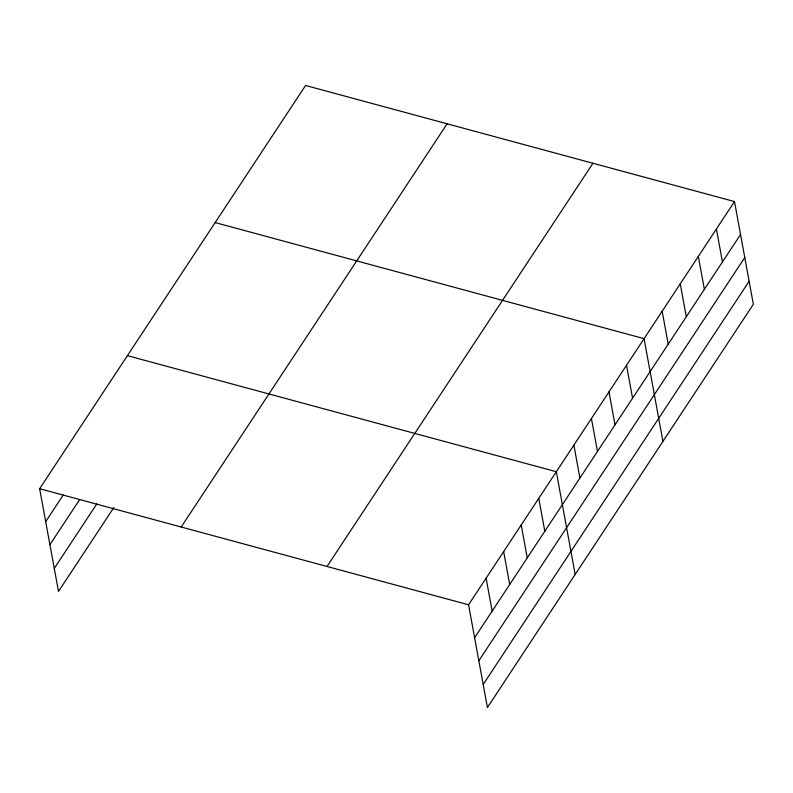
<?xml version="1.0" encoding="UTF-8"?>
<svg xmlns="http://www.w3.org/2000/svg" width="793" height="793" viewBox="0 0 793 793"><rect width="100%" height="100%" fill="white"/><g stroke="black" fill="none" stroke-linecap="round" stroke-linejoin="round"><path stroke-width="1.19" d="M113.855 507.5L58.504 591.429L39.65 488.706L305.583 85.485L734.496 201.571L753.35 304.294L487.417 707.515L468.564 604.791L734.496 201.571M45.697 521.635L63.242 495.02M49.919 544.672L79.627 499.63M54.271 568.403L96.805 503.912M181.191 527.018L447.123 123.797M327.023 566.48L592.956 163.259M474.601 637.721L740.543 234.5M478.833 660.747L744.766 257.527M483.185 684.478L749.127 281.257M215.171 222.585L644.075 338.661L662.928 441.384M127.405 355.651L556.319 471.726L575.173 574.449M39.65 488.706L468.564 604.791M716.416 228.989L722.453 261.918M698.326 256.407L704.372 289.336M680.245 283.825L686.292 316.754M662.165 311.243L668.202 344.172M626.529 365.276L632.566 398.205M608.974 391.891L615.021 424.82M591.419 418.506L597.466 451.425M573.874 445.111L579.911 478.04M538.764 498.341L544.811 531.27M521.219 524.956L527.256 557.875M503.664 551.561L509.711 584.491M486.109 578.176L492.156 611.106"/></g></svg>
